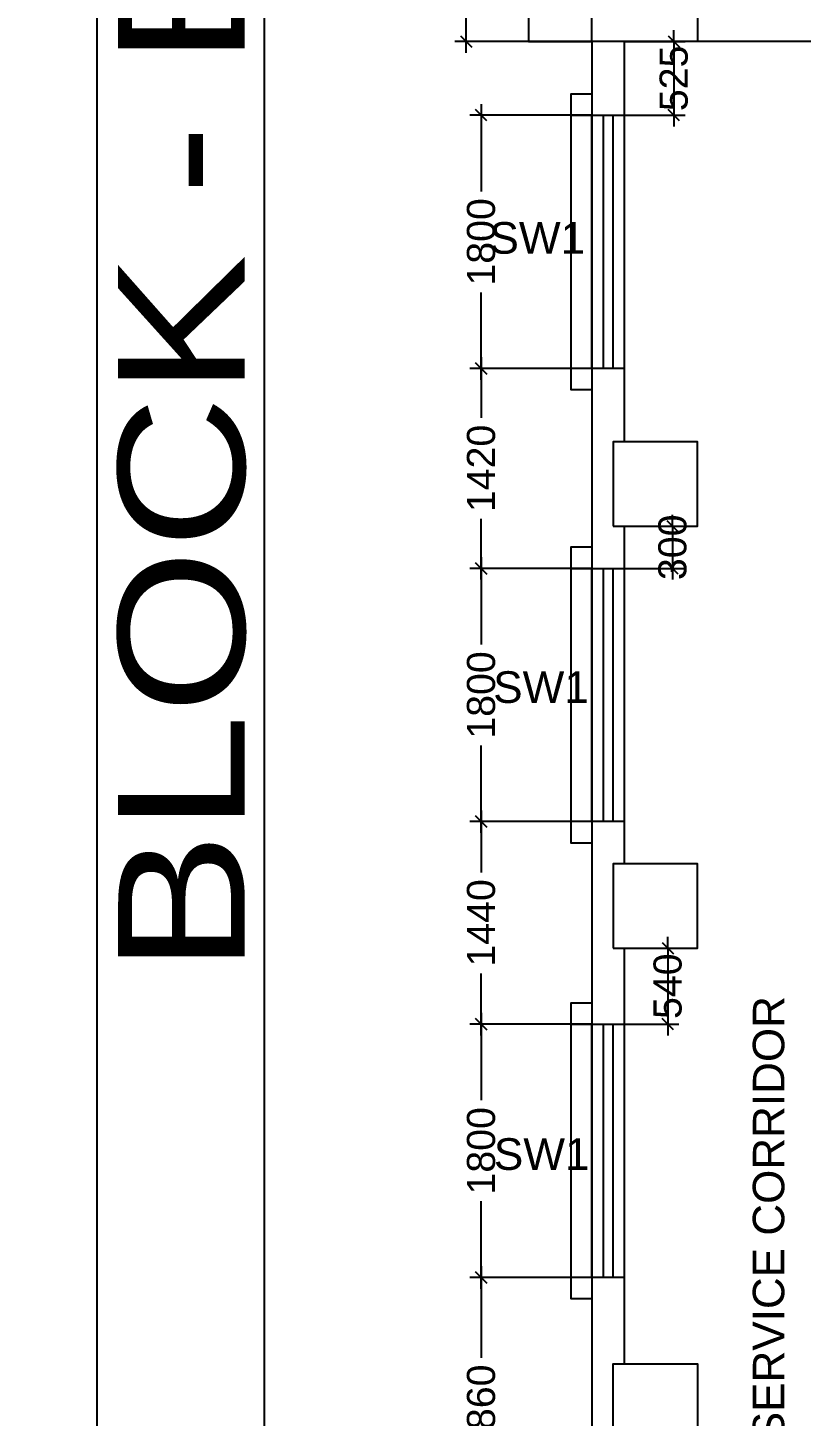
# Model space of a CAD drawing. Extents: x 6345096 to 6738923, y -6490958 to -6305885.
# Drawn here: x 6527889 to 6533387, y -6450735 to -6440866 of the extents above; entities that cross this region are included whole.
import ezdxf
from ezdxf.enums import TextEntityAlignment as Align

# ---------------------------------------------------------------- set-up
doc = ezdxf.new("R2010")
doc.units = 0
doc.header["$LTSCALE"] = 600
doc.header["$MEASUREMENT"] = 0
doc.header["$PDMODE"] = 35
doc.linetypes.add('HIDDEN', pattern=[0.375, 0.25, -0.125])
doc.layers.get('0').update_dxf_attribs({"linetype": 'CONTINUOUS'})
doc.layers.get('Defpoints').update_dxf_attribs({"linetype": 'CONTINUOUS'})
for name, color, linetype in [('BLOCKS-PROP', 2, 'CONTINUOUS'), ('DIM', 8, 'CONTINUOUS'), ('Ele Proje.', 7, 'CONTINUOUS'), ('Ele. Proj', 7, 'CONTINUOUS'), ('HS', 251, 'CONTINUOUS'), ('joinery', 7, 'CONTINUOUS'), ('JW', 8, 'CONTINUOUS'), ('LA-column', 3, 'CONTINUOUS'), ('TEXT', 6, 'CONTINUOUS'), ('Walls', 7, 'CONTINUOUS'), ('Window', 4, 'CONTINUOUS'), ('Working Dim', 5, 'CONTINUOUS')]:
    doc.layers.add(name, color=color, linetype=linetype)
doc.styles.add('ari', font='arial.ttf')
doc.styles.add('ARIAL', font='arial.ttf')
doc.styles.get("Standard").update_dxf_attribs({"font": 'romans.shx'})
doc.dimstyles.new('int. dim', dxfattribs={"dimtxt": 200, "dimasz": 80, "dimexe": 80, "dimexo": 0, "dimgap": 70, "dimtad": 0, "dimdec": 0, "dimzin": 12, "dimdsep": 46, "dimtxsty": 'ari', "dimblk": 'OBLIQUE', "dimcen": 2, "dimdle": 80, "dimclrd": 256, "dimclre": 256, "dimclrt": 6, "dimadec": 0, "dimazin": 0, "dimtfac": 1, "dimtdec": 0, "dimtix": 1, "dimtmove": 2, "dimatfit": 3, "dimfxl": 1, "dimtolj": 1, "dimtzin": 0, "dimlwd": -1, "dimlwe": -1, "dimarcsym": 0})
doc.dimstyles.new('STANDARD$0', dxfattribs={"dimscale": 0, "dimtxt": 150, "dimasz": 125, "dimexe": 0.75, "dimexo": 1, "dimgap": 25, "dimtad": 1, "dimdec": 0, "dimdsep": 46, "dimtxsty": 'Standard', "dimblk1": 'DOT', "dimblk2": 'DOT', "dimsah": 1, "dimcen": 2.5, "dimclrd": 1, "dimclre": 1, "dimclrt": 3, "dimadec": 0, "dimazin": 0, "dimtfac": 1, "dimtdec": 0, "dimtmove": 0, "dimatfit": 3, "dimldrblk": 'DOT', "dimfxl": 1, "dimtolj": 1, "dimtzin": 0, "dimarcsym": 0})

# ---------------------------------------------------------------- blocks, each defined once
blk = doc.blocks.new('_Oblique')
at = {"color": 0, "linetype": 'ByBlock', "lineweight": -2}
blk.add_line((-0.5, -0.5), (0.5, 0.5), dxfattribs=at)
blk = doc.blocks.new('*D468')
at = {"layer": 'Defpoints', "color": 0, "transparency": 16777216}
for p in [(6531899.4, -6337015.4, 5.1), (6528381.4, -6454873.9), (6532049.3, -6454873.9, 5.1)]:
    blk.add_point(p, dxfattribs=at)
at = {"layer": 'DIM', "color": 8, "transparency": 16777216}
for p, q in [((6528381.4, -6336715.4), (6528381.4, -6393995.7)), ((6531899.4, -6337015.4), (6528081.4, -6337015.4)), ((6528381.4, -6455173.9), (6528381.4, -6397893.5)), ((6532049.3, -6454873.9), (6528081.4, -6454873.9))]:
    blk.add_line(p, q, dxfattribs=at)
at = {"layer": 'DIM', "color": 8, "transparency": 16777216, "xscale": 300, "yscale": 300, "zscale": 300}
for p, rotation in [((6528381.4, -6337015.4), 90), ((6528381.4, -6454873.9), 270)]:
    blk.add_blockref('_Oblique', p, dxfattribs=dict(at, rotation=rotation))
at = {"layer": 'DIM', "color": 7, "transparency": 16777216, "insert": (6528381.4, -6395944.6), "char_height": 750, "attachment_point": 5, "rotation": 90, "style": 'ari'}
blk.add_mtext('\\A1;117.86m', dxfattribs=at)
blk = doc.blocks.new('*D1293')
at = {"layer": 'Defpoints', "color": 0, "transparency": 16777216}
for p in [(6531899.4, -6418433.8, 2.7), (6529573.1, -6454873.9), (6531899.3, -6454873.9, 2.7)]:
    blk.add_point(p, dxfattribs=at)
at = {"layer": 'DIM', "color": 8, "transparency": 16777216}
for p, q in [((6529573.1, -6418133.8), (6529573.1, -6434961.2)), ((6531899.4, -6418433.8), (6529273.1, -6418433.8)), ((6529573.1, -6455173.9), (6529573.1, -6438346.4)), ((6531899.3, -6454873.9), (6529273.1, -6454873.9))]:
    blk.add_line(p, q, dxfattribs=at)
at = {"layer": 'DIM', "color": 8, "transparency": 16777216, "xscale": 300, "yscale": 300, "zscale": 300}
for p, rotation in [((6529573.1, -6418433.8), 90), ((6529573.1, -6454873.9), 270)]:
    blk.add_blockref('_Oblique', p, dxfattribs=dict(at, rotation=rotation))
at = {"layer": 'DIM', "color": 7, "transparency": 16777216, "insert": (6529573.1, -6436653.8), "char_height": 750, "attachment_point": 5, "rotation": 90, "style": 'ari'}
blk.add_mtext('\\A1;36.44m', dxfattribs=at)
blk = doc.blocks.new('*D1573')
at = {"layer": 'Defpoints', "color": 0, "transparency": 16777216}
for p in [(6532129.4, -6440963.8, -13.3), (6532129.4, -6441488.3, -13.3), (6532481.5, -6441488.3)]:
    blk.add_point(p, dxfattribs=at)
at = {"layer": 'Working Dim', "transparency": 16777216}
for p, q in [((6532481.5, -6440963.8), (6532481.5, -6440883.8)), ((6532129.4, -6440963.8), (6532561.5, -6440963.8)), ((6532481.5, -6440963.8), (6532481.5, -6441488.3)), ((6532129.4, -6441488.3), (6532561.5, -6441488.3)), ((6532481.5, -6441488.3), (6532481.5, -6441568.3))]:
    blk.add_line(p, q, dxfattribs=at)
at = {"layer": 'Working Dim', "transparency": 16777216, "xscale": 80, "yscale": 80, "zscale": 80}
for p, rotation in [((6532481.5, -6440963.8), 270), ((6532481.5, -6441488.3), 90)]:
    blk.add_blockref('_Oblique', p, dxfattribs=dict(at, rotation=rotation))
at = {"layer": 'Working Dim', "color": 6, "transparency": 16777216, "insert": (6532481.5, -6441226.1), "char_height": 200, "attachment_point": 5, "rotation": 90, "style": 'ari'}
blk.add_mtext('\\A1;525', dxfattribs=at)
blk = doc.blocks.new('*D1574')
at = {"layer": 'Defpoints', "color": 0, "transparency": 16777216}
for p in [(6531899.5, -6441488.3, -13.3), (6531112.1, -6443288.3), (6531899.5, -6443288.3, -13.3)]:
    blk.add_point(p, dxfattribs=at)
at = {"layer": 'Working Dim', "transparency": 16777216}
for p, q in [((6531112.1, -6441408.3), (6531112.1, -6442029.5)), ((6531899.5, -6441488.3), (6531032.1, -6441488.3)), ((6531112.1, -6443368.3), (6531112.1, -6442747.2)), ((6531899.5, -6443288.3), (6531032.1, -6443288.3))]:
    blk.add_line(p, q, dxfattribs=at)
at = {"layer": 'Working Dim', "transparency": 16777216, "xscale": 80, "yscale": 80, "zscale": 80}
for p, rotation in [((6531112.1, -6441488.3), 90), ((6531112.1, -6443288.3), 270)]:
    blk.add_blockref('_Oblique', p, dxfattribs=dict(at, rotation=rotation))
at = {"layer": 'Working Dim', "color": 6, "transparency": 16777216, "insert": (6531112.1, -6442388.3), "char_height": 200, "attachment_point": 5, "rotation": 90, "style": 'ari'}
blk.add_mtext('\\A1;1800', dxfattribs=at)
blk = doc.blocks.new('*D1575')
at = {"layer": 'Defpoints', "color": 0, "transparency": 16777216}
for p in [(6531899.4, -6444708.9, -10.3), (6531112.1, -6446508.9), (6531899.4, -6446508.9, -10.3)]:
    blk.add_point(p, dxfattribs=at)
at = {"layer": 'Working Dim', "transparency": 16777216}
for p, q in [((6531112.1, -6444628.9), (6531112.1, -6445250)), ((6531899.4, -6444708.9), (6531032.1, -6444708.9)), ((6531112.1, -6446588.9), (6531112.1, -6445967.8)), ((6531899.4, -6446508.9), (6531032.1, -6446508.9))]:
    blk.add_line(p, q, dxfattribs=at)
at = {"layer": 'Working Dim', "transparency": 16777216, "xscale": 80, "yscale": 80, "zscale": 80}
for p, rotation in [((6531112.1, -6444708.9), 90), ((6531112.1, -6446508.9), 270)]:
    blk.add_blockref('_Oblique', p, dxfattribs=dict(at, rotation=rotation))
at = {"layer": 'Working Dim', "color": 6, "transparency": 16777216, "insert": (6531112.1, -6445608.9), "char_height": 200, "attachment_point": 5, "rotation": 90, "style": 'ari'}
blk.add_mtext('\\A1;1800', dxfattribs=at)
blk = doc.blocks.new('*D1576')
at = {"layer": 'Defpoints', "color": 0, "transparency": 16777216}
for p in [(6531899.4, -6446508.9, -10.3), (6531112.1, -6447948.8), (6531899.4, -6447948.8, -14.1)]:
    blk.add_point(p, dxfattribs=at)
at = {"layer": 'Working Dim', "transparency": 16777216}
for p, q in [((6531112.1, -6446428.9), (6531112.1, -6446869.9)), ((6531899.4, -6446508.9), (6531032.1, -6446508.9)), ((6531112.1, -6448028.8), (6531112.1, -6447587.7)), ((6531899.4, -6447948.8), (6531032.1, -6447948.8))]:
    blk.add_line(p, q, dxfattribs=at)
at = {"layer": 'Working Dim', "transparency": 16777216, "xscale": 80, "yscale": 80, "zscale": 80}
for p, rotation in [((6531112.1, -6446508.9), 90), ((6531112.1, -6447948.8), 270)]:
    blk.add_blockref('_Oblique', p, dxfattribs=dict(at, rotation=rotation))
at = {"layer": 'Working Dim', "color": 6, "transparency": 16777216, "insert": (6531112.1, -6447228.8), "char_height": 200, "attachment_point": 5, "rotation": 90, "style": 'ari'}
blk.add_mtext('\\A1;1440', dxfattribs=at)
blk = doc.blocks.new('*D1577')
at = {"layer": 'Defpoints', "color": 0, "transparency": 16777216}
for p in [(6531899.4, -6447948.8, -14.1), (6531112.1, -6449748.8), (6531899.4, -6449748.8, -14.1)]:
    blk.add_point(p, dxfattribs=at)
at = {"layer": 'Working Dim', "transparency": 16777216}
for p, q in [((6531112.1, -6447868.8), (6531112.1, -6448489.9)), ((6531899.4, -6447948.8), (6531032.1, -6447948.8)), ((6531112.1, -6449828.8), (6531112.1, -6449207.6)), ((6531899.4, -6449748.8), (6531032.1, -6449748.8))]:
    blk.add_line(p, q, dxfattribs=at)
at = {"layer": 'Working Dim', "transparency": 16777216, "xscale": 80, "yscale": 80, "zscale": 80}
for p, rotation in [((6531112.1, -6447948.8), 90), ((6531112.1, -6449748.8), 270)]:
    blk.add_blockref('_Oblique', p, dxfattribs=dict(at, rotation=rotation))
at = {"layer": 'Working Dim', "color": 6, "transparency": 16777216, "insert": (6531112.1, -6448848.8), "char_height": 200, "attachment_point": 5, "rotation": 90, "style": 'ari'}
blk.add_mtext('\\A1;1800', dxfattribs=at)
blk = doc.blocks.new('*D1578')
at = {"layer": 'Defpoints', "color": 0, "transparency": 16777216}
for p in [(6531899.4, -6449748.8, -14.1), (6531112.1, -6451608.3), (6531899.4, -6451608.3, -14.1)]:
    blk.add_point(p, dxfattribs=at)
at = {"layer": 'Working Dim', "transparency": 16777216}
for p, q in [((6531112.1, -6449668.8), (6531112.1, -6450319.6)), ((6531899.4, -6449748.8), (6531032.1, -6449748.8)), ((6531112.1, -6451688.3), (6531112.1, -6451037.4)), ((6531899.4, -6451608.3), (6531032.1, -6451608.3))]:
    blk.add_line(p, q, dxfattribs=at)
at = {"layer": 'Working Dim', "transparency": 16777216, "xscale": 80, "yscale": 80, "zscale": 80}
for p, rotation in [((6531112.1, -6449748.8), 90), ((6531112.1, -6451608.3), 270)]:
    blk.add_blockref('_Oblique', p, dxfattribs=dict(at, rotation=rotation))
at = {"layer": 'Working Dim', "color": 6, "transparency": 16777216, "insert": (6531112.1, -6450678.5), "char_height": 200, "attachment_point": 5, "rotation": 90, "style": 'ari'}
blk.add_mtext('\\A1;1860', dxfattribs=at)
blk = doc.blocks.new('*D1581')
at = {"layer": 'Defpoints', "color": 0, "transparency": 16777216}
for p in [(6532129.4, -6444408.9, -13.3), (6532129.4, -6444708.9, -13.3), (6532472.5, -6444708.9)]:
    blk.add_point(p, dxfattribs=at)
at = {"layer": 'Working Dim', "transparency": 16777216}
for p, q in [((6532472.5, -6444408.9), (6532472.5, -6444328.9)), ((6532129.4, -6444408.9), (6532552.5, -6444408.9)), ((6532472.5, -6444408.9), (6532472.5, -6444708.9)), ((6532129.4, -6444708.9), (6532552.5, -6444708.9)), ((6532472.5, -6444708.9), (6532472.5, -6444788.9))]:
    blk.add_line(p, q, dxfattribs=at)
at = {"layer": 'Working Dim', "transparency": 16777216, "xscale": 80, "yscale": 80, "zscale": 80}
for p, rotation in [((6532472.5, -6444408.9), 270), ((6532472.5, -6444708.9), 90)]:
    blk.add_blockref('_Oblique', p, dxfattribs=dict(at, rotation=rotation))
at = {"layer": 'Working Dim', "color": 6, "transparency": 16777216, "insert": (6532472.5, -6444558.9), "char_height": 200, "attachment_point": 5, "rotation": 90, "style": 'ari'}
blk.add_mtext('\\A1;300', dxfattribs=at)
blk = doc.blocks.new('*D1582')
at = {"layer": 'Defpoints', "color": 0, "transparency": 16777216}
for p in [(6531899.4, -6443288.3), (6531112.1, -6444708.9), (6531899.4, -6444708.9)]:
    blk.add_point(p, dxfattribs=at)
at = {"layer": 'Working Dim', "transparency": 16777216}
for p, q in [((6531899.4, -6443288.3), (6531032.1, -6443288.3)), ((6531112.1, -6443208.3), (6531112.1, -6443639.7)), ((6531112.1, -6444788.9), (6531112.1, -6444357.5)), ((6531899.4, -6444708.9), (6531032.1, -6444708.9))]:
    blk.add_line(p, q, dxfattribs=at)
at = {"layer": 'Working Dim', "transparency": 16777216, "xscale": 80, "yscale": 80, "zscale": 80}
for p, rotation in [((6531112.1, -6443288.3), 90), ((6531112.1, -6444708.9), 270)]:
    blk.add_blockref('_Oblique', p, dxfattribs=dict(at, rotation=rotation))
at = {"layer": 'Working Dim', "color": 6, "transparency": 16777216, "insert": (6531112.1, -6443998.6), "char_height": 200, "attachment_point": 5, "rotation": 90, "style": 'ari'}
blk.add_mtext('\\A1;1420', dxfattribs=at)
blk = doc.blocks.new('*D1583')
at = {"layer": 'Defpoints', "color": 0, "transparency": 16777216}
for p in [(6532129.4, -6447408.9, -13.3), (6532129.4, -6447948.8, -14.1), (6532438.2, -6447948.8)]:
    blk.add_point(p, dxfattribs=at)
at = {"layer": 'Working Dim', "transparency": 16777216}
for p, q in [((6532438.2, -6447408.9), (6532438.2, -6447328.9)), ((6532129.4, -6447408.9), (6532518.2, -6447408.9)), ((6532438.2, -6447408.9), (6532438.2, -6447948.8)), ((6532129.4, -6447948.8), (6532518.2, -6447948.8)), ((6532438.2, -6447948.8), (6532438.2, -6448028.8))]:
    blk.add_line(p, q, dxfattribs=at)
at = {"layer": 'Working Dim', "transparency": 16777216, "xscale": 80, "yscale": 80, "zscale": 80}
for p, rotation in [((6532438.2, -6447408.9), 270), ((6532438.2, -6447948.8), 90)]:
    blk.add_blockref('_Oblique', p, dxfattribs=dict(at, rotation=rotation))
at = {"layer": 'Working Dim', "color": 6, "transparency": 16777216, "insert": (6532438.2, -6447678.8), "char_height": 200, "attachment_point": 5, "rotation": 90, "style": 'ari'}
blk.add_mtext('\\A1;540', dxfattribs=at)
blk = doc.blocks.new('*D1588')
at = {"layer": 'Defpoints', "color": 0, "transparency": 16777216}
for p in [(6531899.4, -6439968.3, 41.9), (6531005.7, -6440963.8), (6531899.4, -6440963.8, -10.3)]:
    blk.add_point(p, dxfattribs=at)
at = {"layer": 'Working Dim', "transparency": 16777216}
for p, q in [((6531005.7, -6439888.3), (6531005.7, -6440174.4)), ((6531899.4, -6439968.3), (6530925.7, -6439968.3)), ((6531005.7, -6441043.8), (6531005.7, -6440757.8)), ((6531899.4, -6440963.8), (6530925.7, -6440963.8))]:
    blk.add_line(p, q, dxfattribs=at)
at = {"layer": 'Working Dim', "transparency": 16777216, "xscale": 80, "yscale": 80, "zscale": 80}
for p, rotation in [((6531005.7, -6439968.3), 90), ((6531005.7, -6440963.8), 270)]:
    blk.add_blockref('_Oblique', p, dxfattribs=dict(at, rotation=rotation))
at = {"layer": 'Working Dim', "color": 6, "transparency": 16777216, "insert": (6531005.7, -6440466.1), "char_height": 200, "attachment_point": 5, "rotation": 90, "style": 'ari'}
blk.add_mtext('\\A1;995', dxfattribs=at)
blk = doc.blocks.new('A$C2CD672AE')
at = {"layer": 'Ele Proje.', "color": 8, "linetype": 'HIDDEN'}
for p, q in [((1130, 21169.6, -13.5), (1130.1, 15460.1, -3)), ((1130.1, 15460.1, -3), (1580, 15460.1, -3))]:
    blk.add_line(p, q, dxfattribs=at)
for points, elevation in [([(1580.1, 15085.6), (1430.1, 15085.6), (1430.1, 14935.6), (1580.1, 14935.6)], -6.1), ([(1580.1, 13135.6), (1430.1, 13135.6), (1430.1, 12985.6), (1580.1, 12985.6)], -6.1), ([(1580, 9915), (1430, 9915), (1430, 9765), (1580, 9765)], -6.9), ([(1580, 8625.1), (1430, 8625.1), (1430, 8475.1), (1580, 8475.1)], -6.9), ([(1580, 6675.1), (1430, 6675.1), (1430, 6525.1), (1580, 6525.1)], -6.9)]:
    blk.add_lwpolyline(points, dxfattribs=dict(at, elevation=elevation))
at = {"layer": 'Ele. Proj', "color": 8, "linetype": 'HIDDEN'}
blk.add_line((1580, 15460.1, -3), (1580, 1550, -3), dxfattribs=at)
at = {"layer": 'Ele. Proj', "color": 8, "linetype": 'HIDDEN', "elevation": -6.1}
for points in [[(1810, 15460.1), (1810, 12615.1)], [(1810, 12015.1), (1810, 9615)], [(1810, 9015), (1810, 6060.2)]]:
    blk.add_lwpolyline(points, dxfattribs=at)
at = {"layer": 'JW', "color": 8, "linetype": 'HIDDEN'}
for points, elevation in [([(1580, 13135.6), (1580, 14935.6), (1810, 14935.6), (1810, 13135.6)], -6.1), ([(1661.3, 13135.6), (1661.3, 14935.6), (1728.7, 14935.6), (1728.7, 13135.6)], -6.1), ([(1580, 9915), (1580, 11715), (1810, 11715), (1810, 9915)], -6.9), ([(1661.3, 9915), (1661.3, 11715), (1728.7, 11715), (1728.7, 9915)], -6.9), ([(1580, 6675.1), (1580, 8475.1), (1810, 8475.1), (1810, 6675.1)], -6.9), ([(1661.3, 6675.1), (1661.3, 8475.1), (1728.7, 8475.1), (1728.7, 6675.1)], -6.9)]:
    blk.add_lwpolyline(points, close=True, dxfattribs=dict(at, elevation=elevation))
at = {"layer": 'Walls', "color": 8, "linetype": 'HIDDEN'}
for p, q in [((6760, 15460.1), (2329.9, 15460)), ((1430.1, 14935.6, -6.1), (1430.1, 13135.6, -6.1)), ((1430, 11715, -6.9), (1430, 9915, -6.9)), ((1430, 8475.1, -6.9), (1430, 6675.1, -6.9))]:
    blk.add_line(p, q, dxfattribs=at)

msp = doc.modelspace()

# ---------------------------------------------------------------- linework, layer by layer
at = {"layer": 'Ele Proje.', "color": 1}
for p, q in [((6531449.415, -6435254.319, -13.474), (6531449.484, -6440963.843, -3.039)), ((6531449.484, -6440963.843, -3.039), (6531899.385, -6440963.843, -3.039))]:
    msp.add_line(p, q, dxfattribs=at)
at = {"layer": 'Ele Proje.'}
for points, elevation in [([(6531899.475, -6441338.347), (6531749.475, -6441338.347), (6531749.475, -6441488.347), (6531899.475, -6441488.347)], -6.079), ([(6531899.475, -6443288.347), (6531749.475, -6443288.347), (6531749.475, -6443438.347), (6531899.475, -6443438.347)], -6.079), ([(6531899.475, -6444558.87), (6531749.475, -6444558.87), (6531749.475, -6444708.87), (6531899.475, -6444708.87)], -6.889), ([(6531899.385, -6446508.87), (6531749.386, -6446508.87), (6531749.386, -6446658.87), (6531899.385, -6446658.87)], -6.889), ([(6531899.385, -6447798.762), (6531749.386, -6447798.762), (6531749.386, -6447948.762), (6531899.385, -6447948.762)], -6.889), ([(6531899.385, -6449748.762), (6531749.386, -6449748.762), (6531749.386, -6449898.762), (6531899.385, -6449898.762)], -6.889)]:
    msp.add_lwpolyline(points, dxfattribs=dict(at, elevation=elevation))
at = {"layer": 'Ele. Proj', "color": 6}
msp.add_line((6531899.385, -6440963.843, -3.039), (6531899.385, -6454873.885, -3.039), dxfattribs=at)
at = {"layer": 'Ele. Proj', "color": 6, "elevation": -6.079}
for points in [[(6532129.385, -6440963.843), (6532129.385, -6443808.852)], [(6532129.385, -6444408.852), (6532129.385, -6446808.89)], [(6532129.385, -6447408.89), (6532129.385, -6450363.752)]]:
    msp.add_lwpolyline(points, dxfattribs=at)
at = {"layer": 'LA-column', "color": 2}
for points in [[(6532649.388, -6440963.752), (6531899.389, -6440963.752), (6531899.389, -6440213.752), (6532649.388, -6440213.752)], [(6532049.388, -6444408.847), (6532649.388, -6444408.847), (6532649.388, -6443808.847), (6532049.388, -6443808.847)], [(6532049.388, -6447408.752), (6532649.388, -6447408.752), (6532649.388, -6446808.752), (6532049.388, -6446808.752)], [(6532649.388, -6450963.752), (6532049.388, -6450963.752), (6532049.388, -6450363.752), (6532649.388, -6450363.752)]]:
    msp.add_lwpolyline(points, close=True, dxfattribs=at)
at = {"layer": 'Walls', "linetype": 'Continuous'}
msp.add_line((6537079.388, -6440963.83), (6532649.298, -6440963.859), dxfattribs=at)
at = {"layer": 'Walls', "color": 8}
for p, q in [((6531749.475, -6441488.347, -6.079), (6531749.475, -6443288.347, -6.079)), ((6531749.386, -6444708.87, -6.889), (6531749.386, -6446508.87, -6.889)), ((6531749.386, -6447948.762, -6.889), (6531749.386, -6449748.762, -6.889))]:
    msp.add_line(p, q, dxfattribs=at)
at = {"layer": 'Window', "color": 9}
for points, elevation in [([(6531899.385, -6443288.347), (6531899.385, -6441488.347), (6532129.385, -6441488.347), (6532129.385, -6443288.347)], -6.079), ([(6531980.726, -6443288.347), (6531980.726, -6441488.347), (6532048.044, -6441488.347), (6532048.044, -6443288.347)], -6.079), ([(6531899.386, -6446508.87), (6531899.386, -6444708.87), (6532129.386, -6444708.87), (6532129.386, -6446508.87)], -6.889), ([(6531980.727, -6446508.87), (6531980.727, -6444708.87), (6532048.045, -6444708.87), (6532048.045, -6446508.87)], -6.889), ([(6531899.386, -6449748.762), (6531899.386, -6447948.762), (6532129.386, -6447948.762), (6532129.386, -6449748.762)], -6.889), ([(6531980.727, -6449748.762), (6531980.727, -6447948.762), (6532048.045, -6447948.762), (6532048.045, -6449748.762)], -6.889)]:
    msp.add_lwpolyline(points, close=True, dxfattribs=dict(at, elevation=elevation))

# ---------------------------------------------------------------- block references
at = {"layer": 'HS'}
msp.add_blockref('A$C2CD672AE', (6530319.294, -6456423.902, 8.17), dxfattribs=at)

# ---------------------------------------------------------------- texts
at = {"layer": 'BLOCKS-PROP', "color": 10, "style": 'ARIAL', "width": 1.2}
msp.add_text('BLOCK - B6', height=900, rotation=90, dxfattribs=at).set_placement((6529431.585, -6443440.741, 1.409), align=Align.CENTER)
at = {"layer": 'joinery', "style": 'ari'}
for p in [(6531511.24, -6442472.403, -5.382), (6531537.521, -6445665.278, -5.382), (6531542.513, -6448984.348, -5.382)]:
    msp.add_text('SW1', height=225, dxfattribs=at).set_placement(p, align=Align.CENTER)
at = {"layer": 'TEXT', "color": 7, "style": 'ARIAL'}
msp.add_text('1200 mmm WIDE SERVICE CORRIDOR', height=224, rotation=90, dxfattribs=at).set_placement((6533266.868, -6450608.669, 6.507), align=Align.CENTER)

# ---------------------------------------------------------------- dimensions: what is measured, and where the dimension line sits
at = {"layer": 'DIM'}
for base, p1, p2, picture, middle in [((6528381.422, -6454873.885), (6531899.389, -6337015.366, 5.131), (6532049.301, -6454873.885, 5.131), '*D468', (6528381.422, -6395944.625)), ((6529573.102, -6454873.885, -2.749), (6531899.389, -6418433.761), (6531899.298, -6454873.885), '*D1293', (6529573.102, -6436653.823, -2.749))]:
    dim = msp.add_linear_dim(base=base, p1=p1, p2=p2, angle=90, dimstyle='STANDARD$0', override={"dimscale": 1, "dimtxt": 750, "dimasz": 300, "dimexe": 300, "dimexo": 0, "dimgap": 1, "dimtad": 0, "dimdec": 2, "dimlfac": 0.001, "dimzin": 0, "dimpost": 'm', "dimtxsty": 'ari', "dimblk1": 'Oblique', "dimblk2": 'Oblique', "dimcen": 0, "dimdle": 300, "dimclrd": 8, "dimclre": 8, "dimclrt": 7, "dimadec": 2, "dimtdec": 2, "dimtmove": 2, "dimfxl": 0.75, "dimfrac": 1, "dimlwd": 65535, "dimlwe": 65535}, dxfattribs=at)
    dim.commit()
    dim.dimension.update_dxf_attribs({"geometry": picture, "text_midpoint": middle})
at = {"layer": 'Working Dim', "color": 6}
for base, p1, p2, picture, middle in [((6531005.679, -6440963.81, -3.039), (6531899.385, -6439968.335, 38.909), (6531899.385, -6440963.81, -13.313), '*D1588', (6531005.679, -6440466.073, -3.039)), ((6532481.524, -6441488.347, 7.234), (6532129.385, -6440963.845, -6.079), (6532129.385, -6441488.347, -6.079), '*D1573', (6532481.524, -6441226.096, 7.234)), ((6531112.084, -6443288.347, 7.234), (6531899.475, -6441488.347, -6.079), (6531899.475, -6443288.347, -6.079), '*D1574', (6531112.084, -6442388.347, 7.234)), ((6532472.5, -6444708.87, 7.234), (6532129.385, -6444408.852, -6.079), (6532129.385, -6444708.87, -6.079), '*D1581', (6532472.5, -6444558.861, 7.234)), ((6531112.084, -6446508.87, 7.234), (6531899.385, -6444708.87, -3.039), (6531899.385, -6446508.87, -3.039), '*D1575', (6531112.084, -6445608.87, 7.234)), ((6531112.084, -6447948.762, 7.234), (6531899.385, -6446508.87, -3.039), (6531899.385, -6447948.762, -6.889), '*D1576', (6531112.084, -6447228.816, 7.234)), ((6532438.237, -6447948.762, 7.234), (6532129.385, -6447408.89, -6.079), (6532129.386, -6447948.762, -6.889), '*D1583', (6532438.237, -6447678.826, 7.234)), ((6531112.084, -6449748.762, 7.234), (6531899.385, -6447948.762, -6.889), (6531899.385, -6449748.762, -6.889), '*D1577', (6531112.084, -6448848.762, 7.234)), ((6531112.084, -6451608.276, 7.234), (6531899.385, -6449748.762, -6.889), (6531899.385, -6451608.276, -6.889), '*D1578', (6531112.084, -6450678.519, 7.234))]:
    dim = msp.add_linear_dim(base=base, p1=p1, p2=p2, angle=270, dimstyle='int. dim', override={"dimtxt": 200, "dimarcsym": 1}, dxfattribs=at)
    dim.commit()
    dim.dimension.update_dxf_attribs({"geometry": picture, "text_midpoint": middle})
dim = msp.add_linear_dim(base=(6531112.084, -6444708.87, 7.234), p1=(6531899.385, -6443288.347, 7.234), p2=(6531899.386, -6444708.87, 7.234), angle=270, text='1420', dimstyle='int. dim', override={"dimtxt": 200, "dimarcsym": 1}, dxfattribs=at)
dim.commit()
dim.dimension.update_dxf_attribs({"geometry": '*D1582', "text_midpoint": (6531112.084, -6443998.608, 7.234)})

doc.saveas('drawing.dxf')
